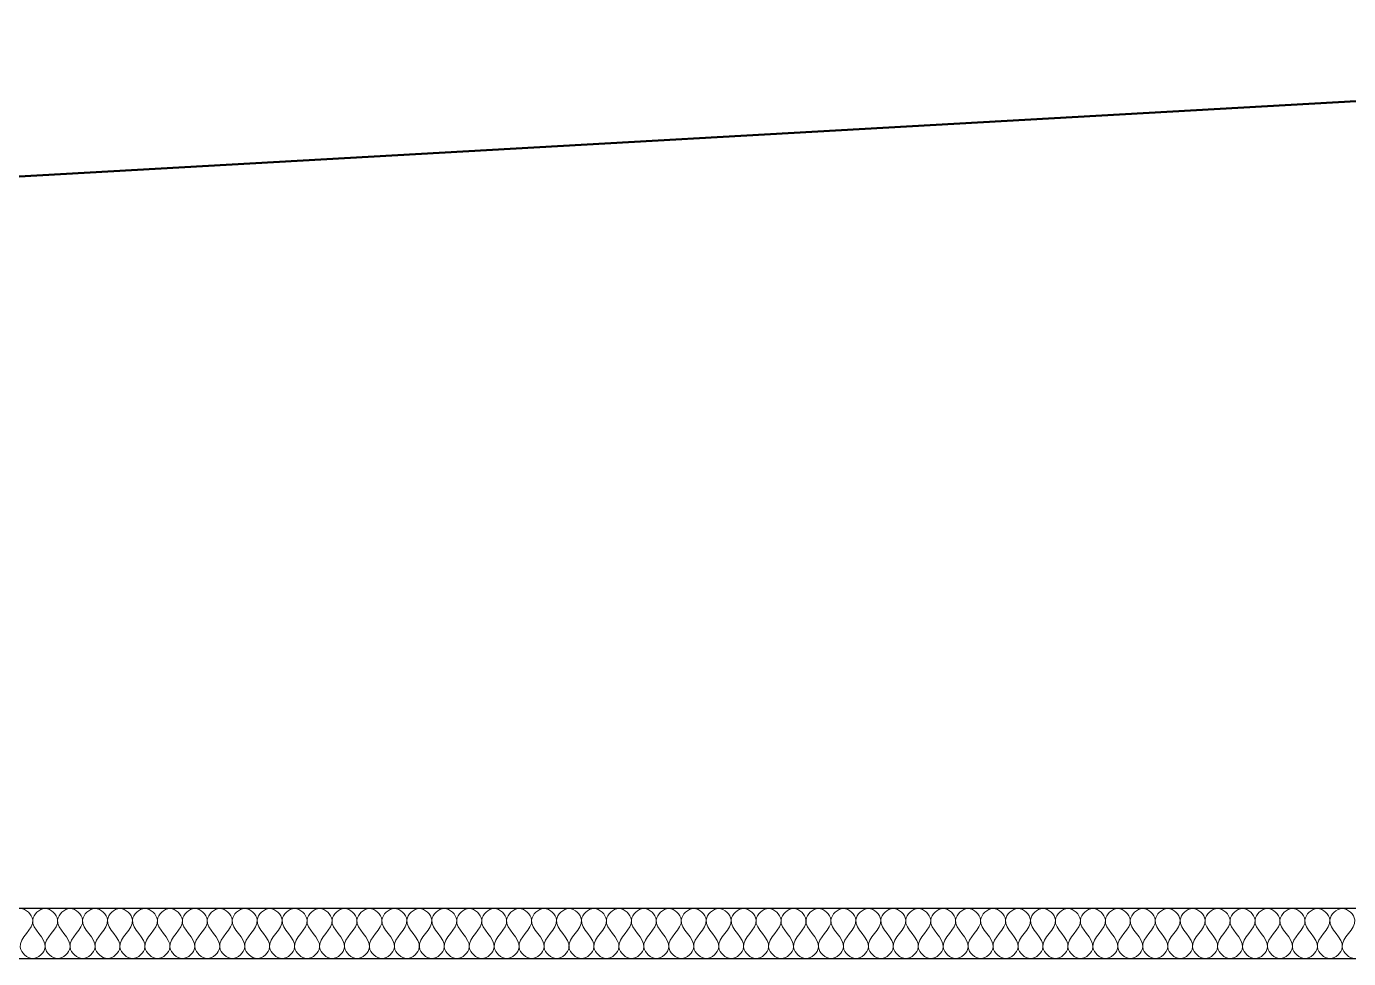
# Model space of a CAD drawing. Header units: metres. Extents: x 125 to 1179, y 511 to 749.
# Drawn here: x 1073 to 1125.5, y 590.8 to 627.8 of the extents above; entities that cross this region are included whole.
import ezdxf

# ---------------------------------------------------------------- set-up
doc = ezdxf.new("R2010")
doc.units = ezdxf.units.M
doc.layers.add('Text18', color=8, linetype='Continuous', lineweight=18)

msp = doc.modelspace()

# ---------------------------------------------------------------- linework, layer by layer
at = {"lineweight": 50}
msp.add_line((1178.635, 627.829), (822.635, 607.829), dxfattribs=at)
for p, q in [((828.635, 592.829), (1172.635, 592.829)), ((830.635, 590.829), (1170.635, 590.829))]:
    msp.add_line(p, q)
at = {"layer": 'Text18', "color": 0, "ltscale": 0.5}
for points, knots in [([(1072.237, 592.364), (1072.267, 592.578), (1072.732, 593.042), (1073.618, 592.161), (1072.335, 591.478), (1073.006, 590.83), (1073.228, 590.829)], [2.217326, 2.217326, 2.217326, 2.217326, 2.553667, 2.890008, 3.49416, 3.830501, 3.830501, 3.830501, 3.830501]), ([(1073.228, 592.364), (1073.257, 592.578), (1073.723, 593.042), (1074.608, 592.161), (1073.325, 591.478), (1073.996, 590.83), (1074.218, 590.829)], [2.217326, 2.217326, 2.217326, 2.217326, 2.553667, 2.890008, 3.49416, 3.830501, 3.830501, 3.830501, 3.830501]), ([(1074.218, 592.364), (1074.248, 592.578), (1074.713, 593.042), (1075.598, 592.161), (1074.315, 591.478), (1074.986, 590.83), (1075.208, 590.829)], [2.217326, 2.217326, 2.217326, 2.217326, 2.553667, 2.890008, 3.49416, 3.830501, 3.830501, 3.830501, 3.830501]), ([(1075.208, 592.364), (1075.238, 592.578), (1075.703, 593.042), (1076.588, 592.161), (1075.306, 591.478), (1075.977, 590.83), (1076.198, 590.829)], [2.217326, 2.217326, 2.217326, 2.217326, 2.553667, 2.890008, 3.49416, 3.830501, 3.830501, 3.830501, 3.830501]), ([(1076.198, 592.364), (1076.228, 592.578), (1076.693, 593.042), (1077.579, 592.161), (1076.296, 591.478), (1076.967, 590.83), (1077.189, 590.829)], [2.217326, 2.217326, 2.217326, 2.217326, 2.553667, 2.890008, 3.49416, 3.830501, 3.830501, 3.830501, 3.830501]), ([(1077.189, 592.364), (1077.218, 592.578), (1077.684, 593.042), (1078.569, 592.161), (1077.286, 591.478), (1077.957, 590.83), (1078.179, 590.829)], [2.217326, 2.217326, 2.217326, 2.217326, 2.553667, 2.890008, 3.49416, 3.830501, 3.830501, 3.830501, 3.830501]), ([(1078.179, 592.364), (1078.209, 592.578), (1078.674, 593.042), (1079.559, 592.161), (1078.276, 591.478), (1078.947, 590.83), (1079.169, 590.829)], [2.217326, 2.217326, 2.217326, 2.217326, 2.553667, 2.890008, 3.49416, 3.830501, 3.830501, 3.830501, 3.830501]), ([(1079.169, 592.364), (1079.199, 592.578), (1079.664, 593.042), (1080.549, 592.161), (1079.267, 591.478), (1079.938, 590.83), (1080.159, 590.829)], [2.217326, 2.217326, 2.217326, 2.217326, 2.553667, 2.890008, 3.49416, 3.830501, 3.830501, 3.830501, 3.830501]), ([(1080.159, 592.364), (1080.189, 592.578), (1080.654, 593.042), (1081.54, 592.161), (1080.257, 591.478), (1080.928, 590.83), (1081.15, 590.829)], [2.217326, 2.217326, 2.217326, 2.217326, 2.553667, 2.890008, 3.49416, 3.830501, 3.830501, 3.830501, 3.830501]), ([(1081.15, 592.364), (1081.179, 592.578), (1081.645, 593.042), (1082.53, 592.161), (1081.247, 591.478), (1081.918, 590.83), (1082.14, 590.829)], [2.217326, 2.217326, 2.217326, 2.217326, 2.553667, 2.890008, 3.49416, 3.830501, 3.830501, 3.830501, 3.830501]), ([(1082.14, 592.364), (1082.17, 592.578), (1082.635, 593.042), (1083.52, 592.161), (1082.237, 591.478), (1082.908, 590.83), (1083.13, 590.829)], [2.217326, 2.217326, 2.217326, 2.217326, 2.553667, 2.890008, 3.49416, 3.830501, 3.830501, 3.830501, 3.830501]), ([(1083.13, 592.364), (1083.16, 592.578), (1083.625, 593.042), (1084.51, 592.161), (1083.228, 591.478), (1083.899, 590.83), (1084.121, 590.829)], [2.217326, 2.217326, 2.217326, 2.217326, 2.553667, 2.890008, 3.49416, 3.830501, 3.830501, 3.830501, 3.830501]), ([(1084.121, 592.364), (1084.15, 592.578), (1084.615, 593.042), (1085.501, 592.161), (1084.218, 591.478), (1084.889, 590.83), (1085.111, 590.829)], [2.217326, 2.217326, 2.217326, 2.217326, 2.553667, 2.890008, 3.49416, 3.830501, 3.830501, 3.830501, 3.830501]), ([(1085.111, 592.364), (1085.14, 592.578), (1085.606, 593.042), (1086.491, 592.161), (1085.208, 591.478), (1085.879, 590.83), (1086.101, 590.829)], [2.217326, 2.217326, 2.217326, 2.217326, 2.553667, 2.890008, 3.49416, 3.830501, 3.830501, 3.830501, 3.830501]), ([(1086.101, 592.364), (1086.131, 592.578), (1086.596, 593.042), (1087.481, 592.161), (1086.198, 591.478), (1086.869, 590.83), (1087.091, 590.829)], [2.217326, 2.217326, 2.217326, 2.217326, 2.553667, 2.890008, 3.49416, 3.830501, 3.830501, 3.830501, 3.830501]), ([(1087.091, 592.364), (1087.121, 592.578), (1087.586, 593.042), (1088.471, 592.161), (1087.189, 591.478), (1087.86, 590.83), (1088.082, 590.829)], [2.217326, 2.217326, 2.217326, 2.217326, 2.553667, 2.890008, 3.49416, 3.830501, 3.830501, 3.830501, 3.830501]), ([(1088.082, 592.364), (1088.111, 592.578), (1088.576, 593.042), (1089.462, 592.161), (1088.179, 591.478), (1088.85, 590.83), (1089.072, 590.829)], [2.217326, 2.217326, 2.217326, 2.217326, 2.553667, 2.890008, 3.49416, 3.830501, 3.830501, 3.830501, 3.830501]), ([(1089.072, 592.364), (1089.101, 592.578), (1089.567, 593.042), (1090.452, 592.161), (1089.169, 591.478), (1089.84, 590.83), (1090.062, 590.829)], [2.217326, 2.217326, 2.217326, 2.217326, 2.553667, 2.890008, 3.49416, 3.830501, 3.830501, 3.830501, 3.830501]), ([(1090.062, 592.364), (1090.092, 592.578), (1090.557, 593.042), (1091.442, 592.161), (1090.159, 591.478), (1090.83, 590.83), (1091.052, 590.829)], [2.217326, 2.217326, 2.217326, 2.217326, 2.553667, 2.890008, 3.49416, 3.830501, 3.830501, 3.830501, 3.830501]), ([(1091.052, 592.364), (1091.082, 592.578), (1091.547, 593.042), (1092.433, 592.161), (1091.15, 591.478), (1091.821, 590.83), (1092.043, 590.829)], [2.217326, 2.217326, 2.217326, 2.217326, 2.553667, 2.890008, 3.49416, 3.830501, 3.830501, 3.830501, 3.830501]), ([(1092.043, 592.364), (1092.072, 592.578), (1092.537, 593.042), (1093.423, 592.161), (1092.14, 591.478), (1092.811, 590.83), (1093.033, 590.829)], [2.217326, 2.217326, 2.217326, 2.217326, 2.553667, 2.890008, 3.49416, 3.830501, 3.830501, 3.830501, 3.830501]), ([(1093.033, 592.364), (1093.062, 592.578), (1093.528, 593.042), (1094.413, 592.161), (1093.13, 591.478), (1093.801, 590.83), (1094.023, 590.829)], [2.217326, 2.217326, 2.217326, 2.217326, 2.553667, 2.890008, 3.49416, 3.830501, 3.830501, 3.830501, 3.830501]), ([(1094.023, 592.364), (1094.053, 592.578), (1094.518, 593.042), (1095.403, 592.161), (1094.12, 591.478), (1094.791, 590.83), (1095.013, 590.829)], [2.217326, 2.217326, 2.217326, 2.217326, 2.553667, 2.890008, 3.49416, 3.830501, 3.830501, 3.830501, 3.830501]), ([(1095.013, 592.364), (1095.043, 592.578), (1095.508, 593.042), (1096.394, 592.161), (1095.111, 591.478), (1095.782, 590.83), (1096.004, 590.829)], [2.217326, 2.217326, 2.217326, 2.217326, 2.553667, 2.890008, 3.49416, 3.830501, 3.830501, 3.830501, 3.830501]), ([(1096.004, 592.364), (1096.033, 592.578), (1096.498, 593.042), (1097.384, 592.161), (1096.101, 591.478), (1096.772, 590.83), (1096.994, 590.829)], [2.217326, 2.217326, 2.217326, 2.217326, 2.553667, 2.890008, 3.49416, 3.830501, 3.830501, 3.830501, 3.830501]), ([(1096.994, 592.364), (1097.023, 592.578), (1097.489, 593.042), (1098.374, 592.161), (1097.091, 591.478), (1097.762, 590.83), (1097.984, 590.829)], [2.217326, 2.217326, 2.217326, 2.217326, 2.553667, 2.890008, 3.49416, 3.830501, 3.830501, 3.830501, 3.830501]), ([(1097.984, 592.364), (1098.014, 592.578), (1098.479, 593.042), (1099.364, 592.161), (1098.082, 591.478), (1098.752, 590.83), (1098.974, 590.829)], [2.217326, 2.217326, 2.217326, 2.217326, 2.553667, 2.890008, 3.49416, 3.830501, 3.830501, 3.830501, 3.830501]), ([(1098.974, 592.364), (1099.004, 592.578), (1099.469, 593.042), (1100.355, 592.161), (1099.072, 591.478), (1099.743, 590.83), (1099.965, 590.829)], [2.217326, 2.217326, 2.217326, 2.217326, 2.553667, 2.890008, 3.49416, 3.830501, 3.830501, 3.830501, 3.830501]), ([(1099.965, 592.364), (1099.994, 592.578), (1100.459, 593.042), (1101.345, 592.161), (1100.062, 591.478), (1100.733, 590.83), (1100.955, 590.829)], [2.217326, 2.217326, 2.217326, 2.217326, 2.553667, 2.890008, 3.49416, 3.830501, 3.830501, 3.830501, 3.830501]), ([(1100.955, 592.364), (1100.984, 592.578), (1101.45, 593.042), (1102.335, 592.161), (1101.052, 591.478), (1101.723, 590.83), (1101.945, 590.829)], [2.217326, 2.217326, 2.217326, 2.217326, 2.553667, 2.890008, 3.49416, 3.830501, 3.830501, 3.830501, 3.830501]), ([(1101.945, 592.364), (1101.975, 592.578), (1102.44, 593.042), (1103.325, 592.161), (1102.043, 591.478), (1102.713, 590.83), (1102.935, 590.829)], [2.217326, 2.217326, 2.217326, 2.217326, 2.553667, 2.890008, 3.49416, 3.830501, 3.830501, 3.830501, 3.830501]), ([(1102.935, 592.364), (1102.965, 592.578), (1103.43, 593.042), (1104.316, 592.161), (1103.033, 591.478), (1103.704, 590.83), (1103.926, 590.829)], [2.217326, 2.217326, 2.217326, 2.217326, 2.553667, 2.890008, 3.49416, 3.830501, 3.830501, 3.830501, 3.830501]), ([(1103.926, 592.364), (1103.955, 592.578), (1104.42, 593.042), (1105.306, 592.161), (1104.023, 591.478), (1104.694, 590.83), (1104.916, 590.829)], [2.217326, 2.217326, 2.217326, 2.217326, 2.553667, 2.890008, 3.49416, 3.830501, 3.830501, 3.830501, 3.830501]), ([(1104.916, 592.364), (1104.945, 592.578), (1105.411, 593.042), (1106.296, 592.161), (1105.013, 591.478), (1105.684, 590.83), (1105.906, 590.829)], [2.217326, 2.217326, 2.217326, 2.217326, 2.553667, 2.890008, 3.49416, 3.830501, 3.830501, 3.830501, 3.830501]), ([(1105.906, 592.364), (1105.936, 592.578), (1106.401, 593.042), (1107.286, 592.161), (1106.004, 591.478), (1106.674, 590.83), (1106.896, 590.829)], [2.217326, 2.217326, 2.217326, 2.217326, 2.553667, 2.890008, 3.49416, 3.830501, 3.830501, 3.830501, 3.830501]), ([(1106.896, 592.364), (1106.926, 592.578), (1107.391, 593.042), (1108.277, 592.161), (1106.994, 591.478), (1107.665, 590.83), (1107.887, 590.829)], [2.217326, 2.217326, 2.217326, 2.217326, 2.553667, 2.890008, 3.49416, 3.830501, 3.830501, 3.830501, 3.830501]), ([(1107.887, 592.364), (1107.916, 592.578), (1108.381, 593.042), (1109.267, 592.161), (1107.984, 591.478), (1108.655, 590.83), (1108.877, 590.829)], [2.217326, 2.217326, 2.217326, 2.217326, 2.553667, 2.890008, 3.49416, 3.830501, 3.830501, 3.830501, 3.830501]), ([(1108.877, 592.364), (1108.906, 592.578), (1109.372, 593.042), (1110.257, 592.161), (1108.974, 591.478), (1109.645, 590.83), (1109.867, 590.829)], [2.217326, 2.217326, 2.217326, 2.217326, 2.553667, 2.890008, 3.49416, 3.830501, 3.830501, 3.830501, 3.830501]), ([(1109.867, 592.364), (1109.897, 592.578), (1110.362, 593.042), (1111.247, 592.161), (1109.965, 591.478), (1110.635, 590.83), (1110.857, 590.829)], [2.217326, 2.217326, 2.217326, 2.217326, 2.553667, 2.890008, 3.49416, 3.830501, 3.830501, 3.830501, 3.830501]), ([(1110.857, 592.364), (1110.887, 592.578), (1111.352, 593.042), (1112.238, 592.161), (1110.955, 591.478), (1111.626, 590.83), (1111.848, 590.829)], [2.217326, 2.217326, 2.217326, 2.217326, 2.553667, 2.890008, 3.49416, 3.830501, 3.830501, 3.830501, 3.830501]), ([(1111.848, 592.364), (1111.877, 592.578), (1112.342, 593.042), (1113.228, 592.161), (1111.945, 591.478), (1112.616, 590.83), (1112.838, 590.829)], [2.217326, 2.217326, 2.217326, 2.217326, 2.553667, 2.890008, 3.49416, 3.830501, 3.830501, 3.830501, 3.830501]), ([(1112.838, 592.364), (1112.868, 592.578), (1113.333, 593.042), (1114.218, 592.161), (1112.935, 591.478), (1113.606, 590.83), (1113.828, 590.829)], [2.217326, 2.217326, 2.217326, 2.217326, 2.553667, 2.890008, 3.49416, 3.830501, 3.830501, 3.830501, 3.830501]), ([(1113.828, 592.364), (1113.858, 592.578), (1114.323, 593.042), (1115.208, 592.161), (1113.926, 591.478), (1114.596, 590.83), (1114.818, 590.829)], [2.217326, 2.217326, 2.217326, 2.217326, 2.553667, 2.890008, 3.49416, 3.830501, 3.830501, 3.830501, 3.830501]), ([(1114.818, 592.364), (1114.848, 592.578), (1115.313, 593.042), (1116.199, 592.161), (1114.916, 591.478), (1115.587, 590.83), (1115.809, 590.829)], [2.217326, 2.217326, 2.217326, 2.217326, 2.553667, 2.890008, 3.49416, 3.830501, 3.830501, 3.830501, 3.830501]), ([(1115.809, 592.364), (1115.838, 592.578), (1116.303, 593.042), (1117.189, 592.161), (1115.906, 591.478), (1116.577, 590.83), (1116.799, 590.829)], [2.217326, 2.217326, 2.217326, 2.217326, 2.553667, 2.890008, 3.49416, 3.830501, 3.830501, 3.830501, 3.830501]), ([(1116.799, 592.364), (1116.829, 592.578), (1117.294, 593.042), (1118.179, 592.161), (1116.896, 591.478), (1117.567, 590.83), (1117.789, 590.829)], [2.217326, 2.217326, 2.217326, 2.217326, 2.553667, 2.890008, 3.49416, 3.830501, 3.830501, 3.830501, 3.830501]), ([(1117.789, 592.364), (1117.819, 592.578), (1118.284, 593.042), (1119.169, 592.161), (1117.887, 591.478), (1118.557, 590.83), (1118.779, 590.829)], [2.217326, 2.217326, 2.217326, 2.217326, 2.553667, 2.890008, 3.49416, 3.830501, 3.830501, 3.830501, 3.830501]), ([(1118.779, 592.364), (1118.809, 592.578), (1119.274, 593.042), (1120.16, 592.161), (1118.877, 591.478), (1119.548, 590.83), (1119.77, 590.829)], [2.217326, 2.217326, 2.217326, 2.217326, 2.553667, 2.890008, 3.49416, 3.830501, 3.830501, 3.830501, 3.830501]), ([(1119.77, 592.364), (1119.799, 592.578), (1120.264, 593.042), (1121.15, 592.161), (1119.867, 591.478), (1120.538, 590.83), (1120.76, 590.829)], [2.217326, 2.217326, 2.217326, 2.217326, 2.553667, 2.890008, 3.49416, 3.830501, 3.830501, 3.830501, 3.830501]), ([(1120.76, 592.364), (1120.79, 592.578), (1121.255, 593.042), (1122.14, 592.161), (1120.857, 591.478), (1121.528, 590.83), (1121.75, 590.829)], [2.217326, 2.217326, 2.217326, 2.217326, 2.553667, 2.890008, 3.49416, 3.830501, 3.830501, 3.830501, 3.830501]), ([(1121.75, 592.364), (1121.78, 592.578), (1122.245, 593.042), (1123.13, 592.161), (1121.848, 591.478), (1122.519, 590.83), (1122.74, 590.829)], [2.217326, 2.217326, 2.217326, 2.217326, 2.553667, 2.890008, 3.49416, 3.830501, 3.830501, 3.830501, 3.830501]), ([(1122.74, 592.364), (1122.77, 592.578), (1123.235, 593.042), (1124.121, 592.161), (1122.838, 591.478), (1123.509, 590.83), (1123.731, 590.829)], [2.217326, 2.217326, 2.217326, 2.217326, 2.553667, 2.890008, 3.49416, 3.830501, 3.830501, 3.830501, 3.830501]), ([(1123.731, 592.364), (1123.76, 592.578), (1124.225, 593.042), (1125.111, 592.161), (1123.828, 591.478), (1124.499, 590.83), (1124.721, 590.829)], [2.217326, 2.217326, 2.217326, 2.217326, 2.553667, 2.890008, 3.49416, 3.830501, 3.830501, 3.830501, 3.830501]), ([(1124.721, 592.364), (1124.751, 592.578), (1125.216, 593.042), (1126.101, 592.161), (1124.818, 591.478), (1125.489, 590.83), (1125.711, 590.829)], [2.217326, 2.217326, 2.217326, 2.217326, 2.553667, 2.890008, 3.49416, 3.830501, 3.830501, 3.830501, 3.830501]), ([(1073.228, 590.829), (1073.46, 590.832), (1074.111, 591.476), (1073.174, 591.981), (1073.228, 592.364)], [1.2768335, 1.2768335, 1.2768335, 1.2768335, 1.6131741, 2.2173264, 2.2173264, 2.2173264, 2.2173264]), ([(1074.218, 590.829), (1074.451, 590.832), (1075.101, 591.476), (1074.165, 591.981), (1074.218, 592.364)], [1.2768335, 1.2768335, 1.2768335, 1.2768335, 1.6131741, 2.2173264, 2.2173264, 2.2173264, 2.2173264]), ([(1075.208, 590.829), (1075.441, 590.832), (1076.092, 591.476), (1075.155, 591.981), (1075.208, 592.364)], [1.2768335, 1.2768335, 1.2768335, 1.2768335, 1.6131741, 2.2173264, 2.2173264, 2.2173264, 2.2173264]), ([(1076.198, 590.829), (1076.431, 590.832), (1077.082, 591.476), (1076.145, 591.981), (1076.198, 592.364)], [1.2768335, 1.2768335, 1.2768335, 1.2768335, 1.6131741, 2.2173264, 2.2173264, 2.2173264, 2.2173264]), ([(1077.189, 590.829), (1077.421, 590.832), (1078.072, 591.476), (1077.136, 591.981), (1077.189, 592.364)], [1.2768335, 1.2768335, 1.2768335, 1.2768335, 1.6131741, 2.2173264, 2.2173264, 2.2173264, 2.2173264]), ([(1078.179, 590.829), (1078.412, 590.832), (1079.062, 591.476), (1078.126, 591.981), (1078.179, 592.364)], [1.2768335, 1.2768335, 1.2768335, 1.2768335, 1.6131741, 2.2173264, 2.2173264, 2.2173264, 2.2173264]), ([(1079.169, 590.829), (1079.402, 590.832), (1080.053, 591.476), (1079.116, 591.981), (1079.169, 592.364)], [1.2768335, 1.2768335, 1.2768335, 1.2768335, 1.6131741, 2.2173264, 2.2173264, 2.2173264, 2.2173264]), ([(1080.159, 590.829), (1080.392, 590.832), (1081.043, 591.476), (1080.106, 591.981), (1080.159, 592.364)], [1.2768335, 1.2768335, 1.2768335, 1.2768335, 1.6131741, 2.2173264, 2.2173264, 2.2173264, 2.2173264]), ([(1081.15, 590.829), (1081.382, 590.832), (1082.033, 591.476), (1081.097, 591.981), (1081.15, 592.364)], [1.2768335, 1.2768335, 1.2768335, 1.2768335, 1.6131741, 2.2173264, 2.2173264, 2.2173264, 2.2173264]), ([(1082.14, 590.829), (1082.373, 590.832), (1083.023, 591.476), (1082.087, 591.981), (1082.14, 592.364)], [1.2768335, 1.2768335, 1.2768335, 1.2768335, 1.6131741, 2.2173264, 2.2173264, 2.2173264, 2.2173264]), ([(1083.13, 590.829), (1083.363, 590.832), (1084.014, 591.476), (1083.077, 591.981), (1083.13, 592.364)], [1.2768335, 1.2768335, 1.2768335, 1.2768335, 1.6131741, 2.2173264, 2.2173264, 2.2173264, 2.2173264]), ([(1084.121, 590.829), (1084.353, 590.832), (1085.004, 591.476), (1084.067, 591.981), (1084.121, 592.364)], [1.2768335, 1.2768335, 1.2768335, 1.2768335, 1.6131741, 2.2173264, 2.2173264, 2.2173264, 2.2173264]), ([(1085.111, 590.829), (1085.343, 590.832), (1085.994, 591.476), (1085.058, 591.981), (1085.111, 592.364)], [1.2768335, 1.2768335, 1.2768335, 1.2768335, 1.6131741, 2.2173264, 2.2173264, 2.2173264, 2.2173264]), ([(1086.101, 590.829), (1086.334, 590.832), (1086.984, 591.476), (1086.048, 591.981), (1086.101, 592.364)], [1.2768335, 1.2768335, 1.2768335, 1.2768335, 1.6131741, 2.2173264, 2.2173264, 2.2173264, 2.2173264]), ([(1087.091, 590.829), (1087.324, 590.832), (1087.975, 591.476), (1087.038, 591.981), (1087.091, 592.364)], [1.2768335, 1.2768335, 1.2768335, 1.2768335, 1.6131741, 2.2173264, 2.2173264, 2.2173264, 2.2173264]), ([(1088.082, 590.829), (1088.314, 590.832), (1088.965, 591.476), (1088.028, 591.981), (1088.082, 592.364)], [1.2768335, 1.2768335, 1.2768335, 1.2768335, 1.6131741, 2.2173264, 2.2173264, 2.2173264, 2.2173264]), ([(1089.072, 590.829), (1089.304, 590.832), (1089.955, 591.476), (1089.019, 591.981), (1089.072, 592.364)], [1.2768335, 1.2768335, 1.2768335, 1.2768335, 1.6131741, 2.2173264, 2.2173264, 2.2173264, 2.2173264]), ([(1090.062, 590.829), (1090.295, 590.832), (1090.945, 591.476), (1090.009, 591.981), (1090.062, 592.364)], [1.2768335, 1.2768335, 1.2768335, 1.2768335, 1.6131741, 2.2173264, 2.2173264, 2.2173264, 2.2173264]), ([(1091.052, 590.829), (1091.285, 590.832), (1091.936, 591.476), (1090.999, 591.981), (1091.052, 592.364)], [1.2768335, 1.2768335, 1.2768335, 1.2768335, 1.6131741, 2.2173264, 2.2173264, 2.2173264, 2.2173264]), ([(1092.043, 590.829), (1092.275, 590.832), (1092.926, 591.476), (1091.989, 591.981), (1092.043, 592.364)], [1.2768335, 1.2768335, 1.2768335, 1.2768335, 1.6131741, 2.2173264, 2.2173264, 2.2173264, 2.2173264]), ([(1093.033, 590.829), (1093.266, 590.832), (1093.916, 591.476), (1092.98, 591.981), (1093.033, 592.364)], [1.2768335, 1.2768335, 1.2768335, 1.2768335, 1.6131741, 2.2173264, 2.2173264, 2.2173264, 2.2173264]), ([(1094.023, 590.829), (1094.256, 590.832), (1094.906, 591.476), (1093.97, 591.981), (1094.023, 592.364)], [1.2768335, 1.2768335, 1.2768335, 1.2768335, 1.6131741, 2.2173264, 2.2173264, 2.2173264, 2.2173264]), ([(1095.013, 590.829), (1095.246, 590.832), (1095.897, 591.476), (1094.96, 591.981), (1095.013, 592.364)], [1.2768335, 1.2768335, 1.2768335, 1.2768335, 1.6131741, 2.2173264, 2.2173264, 2.2173264, 2.2173264]), ([(1096.004, 590.829), (1096.236, 590.832), (1096.887, 591.476), (1095.95, 591.981), (1096.004, 592.364)], [1.2768335, 1.2768335, 1.2768335, 1.2768335, 1.6131741, 2.2173264, 2.2173264, 2.2173264, 2.2173264]), ([(1096.994, 590.829), (1097.227, 590.832), (1097.877, 591.476), (1096.941, 591.981), (1096.994, 592.364)], [1.2768335, 1.2768335, 1.2768335, 1.2768335, 1.6131741, 2.2173264, 2.2173264, 2.2173264, 2.2173264]), ([(1097.984, 590.829), (1098.217, 590.832), (1098.868, 591.476), (1097.931, 591.981), (1097.984, 592.364)], [1.2768335, 1.2768335, 1.2768335, 1.2768335, 1.6131741, 2.2173264, 2.2173264, 2.2173264, 2.2173264]), ([(1098.974, 590.829), (1099.207, 590.832), (1099.858, 591.476), (1098.921, 591.981), (1098.974, 592.364)], [1.2768335, 1.2768335, 1.2768335, 1.2768335, 1.6131741, 2.2173264, 2.2173264, 2.2173264, 2.2173264]), ([(1099.965, 590.829), (1100.197, 590.832), (1100.848, 591.476), (1099.911, 591.981), (1099.965, 592.364)], [1.2768335, 1.2768335, 1.2768335, 1.2768335, 1.6131741, 2.2173264, 2.2173264, 2.2173264, 2.2173264]), ([(1100.955, 590.829), (1101.188, 590.832), (1101.838, 591.476), (1100.902, 591.981), (1100.955, 592.364)], [1.2768335, 1.2768335, 1.2768335, 1.2768335, 1.6131741, 2.2173264, 2.2173264, 2.2173264, 2.2173264]), ([(1101.945, 590.829), (1102.178, 590.832), (1102.829, 591.476), (1101.892, 591.981), (1101.945, 592.364)], [1.2768335, 1.2768335, 1.2768335, 1.2768335, 1.6131741, 2.2173264, 2.2173264, 2.2173264, 2.2173264]), ([(1102.935, 590.829), (1103.168, 590.832), (1103.819, 591.476), (1102.882, 591.981), (1102.935, 592.364)], [1.2768335, 1.2768335, 1.2768335, 1.2768335, 1.6131741, 2.2173264, 2.2173264, 2.2173264, 2.2173264]), ([(1103.926, 590.829), (1104.158, 590.832), (1104.809, 591.476), (1103.872, 591.981), (1103.926, 592.364)], [1.2768335, 1.2768335, 1.2768335, 1.2768335, 1.6131741, 2.2173264, 2.2173264, 2.2173264, 2.2173264]), ([(1104.916, 590.829), (1105.149, 590.832), (1105.799, 591.476), (1104.863, 591.981), (1104.916, 592.364)], [1.2768335, 1.2768335, 1.2768335, 1.2768335, 1.6131741, 2.2173264, 2.2173264, 2.2173264, 2.2173264]), ([(1105.906, 590.829), (1106.139, 590.832), (1106.79, 591.476), (1105.853, 591.981), (1105.906, 592.364)], [1.2768335, 1.2768335, 1.2768335, 1.2768335, 1.6131741, 2.2173264, 2.2173264, 2.2173264, 2.2173264]), ([(1106.896, 590.829), (1107.129, 590.832), (1107.78, 591.476), (1106.843, 591.981), (1106.896, 592.364)], [1.2768335, 1.2768335, 1.2768335, 1.2768335, 1.6131741, 2.2173264, 2.2173264, 2.2173264, 2.2173264]), ([(1107.887, 590.829), (1108.119, 590.832), (1108.77, 591.476), (1107.833, 591.981), (1107.887, 592.364)], [1.2768335, 1.2768335, 1.2768335, 1.2768335, 1.6131741, 2.2173264, 2.2173264, 2.2173264, 2.2173264]), ([(1108.877, 590.829), (1109.11, 590.832), (1109.76, 591.476), (1108.824, 591.981), (1108.877, 592.364)], [1.2768335, 1.2768335, 1.2768335, 1.2768335, 1.6131741, 2.2173264, 2.2173264, 2.2173264, 2.2173264]), ([(1109.867, 590.829), (1110.1, 590.832), (1110.751, 591.476), (1109.814, 591.981), (1109.867, 592.364)], [1.2768335, 1.2768335, 1.2768335, 1.2768335, 1.6131741, 2.2173264, 2.2173264, 2.2173264, 2.2173264]), ([(1110.857, 590.829), (1111.09, 590.832), (1111.741, 591.476), (1110.804, 591.981), (1110.857, 592.364)], [1.2768335, 1.2768335, 1.2768335, 1.2768335, 1.6131741, 2.2173264, 2.2173264, 2.2173264, 2.2173264]), ([(1111.848, 590.829), (1112.08, 590.832), (1112.731, 591.476), (1111.794, 591.981), (1111.848, 592.364)], [1.2768335, 1.2768335, 1.2768335, 1.2768335, 1.6131741, 2.2173264, 2.2173264, 2.2173264, 2.2173264]), ([(1112.838, 590.829), (1113.071, 590.832), (1113.721, 591.476), (1112.785, 591.981), (1112.838, 592.364)], [1.2768335, 1.2768335, 1.2768335, 1.2768335, 1.6131741, 2.2173264, 2.2173264, 2.2173264, 2.2173264]), ([(1113.828, 590.829), (1114.061, 590.832), (1114.712, 591.476), (1113.775, 591.981), (1113.828, 592.364)], [1.2768335, 1.2768335, 1.2768335, 1.2768335, 1.6131741, 2.2173264, 2.2173264, 2.2173264, 2.2173264]), ([(1114.818, 590.829), (1115.051, 590.832), (1115.702, 591.476), (1114.765, 591.981), (1114.818, 592.364)], [1.2768335, 1.2768335, 1.2768335, 1.2768335, 1.6131741, 2.2173264, 2.2173264, 2.2173264, 2.2173264]), ([(1115.809, 590.829), (1116.041, 590.832), (1116.692, 591.476), (1115.755, 591.981), (1115.809, 592.364)], [1.2768335, 1.2768335, 1.2768335, 1.2768335, 1.6131741, 2.2173264, 2.2173264, 2.2173264, 2.2173264]), ([(1116.799, 590.829), (1117.032, 590.832), (1117.682, 591.476), (1116.746, 591.981), (1116.799, 592.364)], [1.2768335, 1.2768335, 1.2768335, 1.2768335, 1.6131741, 2.2173264, 2.2173264, 2.2173264, 2.2173264]), ([(1117.789, 590.829), (1118.022, 590.832), (1118.673, 591.476), (1117.736, 591.981), (1117.789, 592.364)], [1.2768335, 1.2768335, 1.2768335, 1.2768335, 1.6131741, 2.2173264, 2.2173264, 2.2173264, 2.2173264]), ([(1118.779, 590.829), (1119.012, 590.832), (1119.663, 591.476), (1118.726, 591.981), (1118.779, 592.364)], [1.2768335, 1.2768335, 1.2768335, 1.2768335, 1.6131741, 2.2173264, 2.2173264, 2.2173264, 2.2173264]), ([(1119.77, 590.829), (1120.002, 590.832), (1120.653, 591.476), (1119.716, 591.981), (1119.77, 592.364)], [1.2768335, 1.2768335, 1.2768335, 1.2768335, 1.6131741, 2.2173264, 2.2173264, 2.2173264, 2.2173264]), ([(1120.76, 590.829), (1120.993, 590.832), (1121.643, 591.476), (1120.707, 591.981), (1120.76, 592.364)], [1.2768335, 1.2768335, 1.2768335, 1.2768335, 1.6131741, 2.2173264, 2.2173264, 2.2173264, 2.2173264]), ([(1121.75, 590.829), (1121.983, 590.832), (1122.634, 591.476), (1121.697, 591.981), (1121.75, 592.364)], [1.2768335, 1.2768335, 1.2768335, 1.2768335, 1.6131741, 2.2173264, 2.2173264, 2.2173264, 2.2173264]), ([(1122.74, 590.829), (1122.973, 590.832), (1123.624, 591.476), (1122.687, 591.981), (1122.74, 592.364)], [1.2768335, 1.2768335, 1.2768335, 1.2768335, 1.6131741, 2.2173264, 2.2173264, 2.2173264, 2.2173264]), ([(1123.731, 590.829), (1123.963, 590.832), (1124.614, 591.476), (1123.677, 591.981), (1123.731, 592.364)], [1.2768335, 1.2768335, 1.2768335, 1.2768335, 1.6131741, 2.2173264, 2.2173264, 2.2173264, 2.2173264]), ([(1124.721, 590.829), (1124.954, 590.832), (1125.604, 591.476), (1124.668, 591.981), (1124.721, 592.364)], [1.2768335, 1.2768335, 1.2768335, 1.2768335, 1.6131741, 2.2173264, 2.2173264, 2.2173264, 2.2173264])]:
    msp.add_open_spline(points, degree=3, knots=knots, dxfattribs=at)

doc.saveas('drawing.dxf')
